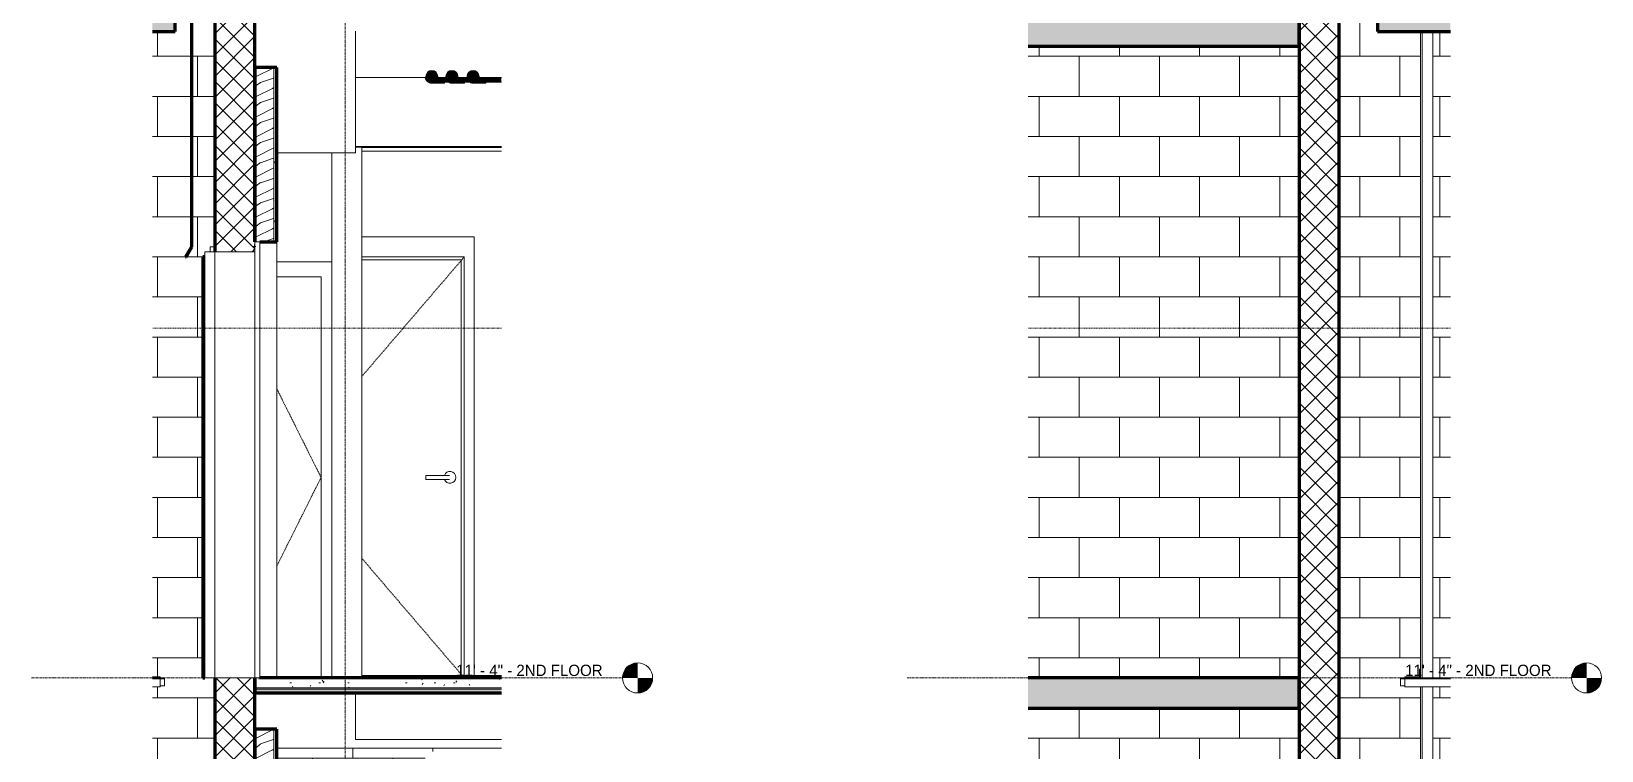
# Model space of a CAD drawing. Header units: inches. Extents: x -3449 to -2631, y -208 to 451.
# Drawn here: x -2944.5 to -2631.1, y 121.5 to 265 of the extents above; entities that cross this region are included whole.
import ezdxf

# ---------------------------------------------------------------- set-up
doc = ezdxf.new("R2010")
doc.units = ezdxf.units.IN
doc.header["$MEASUREMENT"] = 0
for name, pattern in [('Aligning Line 1_8_', [0.25, 0.125, -0.125]), ('Dash 1_16_', [0.125, 0.0625, -0.0625]), ('Grid Line 1_2_', [0.875, 0.5, -0.125, 0.125, -0.125])]:
    doc.linetypes.add(name, pattern=pattern)
for name, color, linetype, lineweight in [('0-2', 135, 'Continuous', 9), ('0-4', 50, 'Continuous', 5), ('0-5', 55, 'Continuous', 18), ('0-6', 10, 'Continuous', 18), ('0-7', 7, 'Continuous', 9), ('A-CLNG-1', 55, 'Continuous', 18), ('A-DOOR-1', 7, 'Dash 1_16_', 9), ('A-DOOR-4', 7, 'Continuous', 9), ('A-DOOR-FRAM-1', 7, 'Continuous', 9), ('A-FLOR-1', 8, 'Continuous', 5), ('A-FLOR-2', 31, 'Continuous', 18), ('A-FLOR-3', 55, 'Continuous', 18), ('A-FLOR-4', 192, 'Continuous', 70), ('A-FLOR-5', 250, 'Continuous', 70), ('A-FLOR-LEVL', 51, 'Continuous', 9), ('A-FLOR-LEVL-1', 51, 'Grid Line 1_2_', 9), ('A-FLOR-MCUT', 51, 'Continuous', 18), ('A-FLOR-PATT-1', 8, 'Continuous', 9), ('A-GENM-1', 135, 'Continuous', 9), ('A-GENM-2', 250, 'Continuous', 70), ('A-WALL-1', 55, 'Continuous', 18), ('A-WALL-10', 10, 'Continuous', 18), ('A-WALL-8', 252, 'Continuous', 18), ('A-WALL-9', 250, 'Continuous', 70), ('A-WALL-PATT-1', 135, 'Continuous', 9), ('A-WALL-PATT-3', 253, 'Continuous', 9), ('A-WALL-PATT-4', 7, 'Continuous', 9), ('A-WALL-PATT-5', 45, 'Continuous', 9), ('G-ANNO-SYMB', 111, 'Aligning Line 1_8_', 9), ('G-IMPT-1', 1, 'Continuous', 9), ('I-WALL-1', 55, 'Continuous', 18), ('P-PIPE-1', 8, 'Continuous', 5), ('P-PIPE-2', 135, 'Continuous', 9), ('P-PIPE-3', 94, 'Continuous', 9), ('Q-SPCQ-1', 7, 'Continuous', 9), ('S-BEAM-1', 135, 'Continuous', 9), ('S-GRID-1', 1, 'Grid Line 1_2_', 9)]:
    doc.layers.add(name, color=color, linetype=linetype, lineweight=lineweight)
doc.styles.add('Century Gothic', font='ufonts.com_century-gothic.ttf', dxfattribs={"height": 2.25})
pattern_1 = [(216.87, (-3010.724, 142.83), (11.9951857, 7.9964214), [1.999, -17.993]), (206.565, (-3008.325, 141.631), (-3.998093, -3.998086), [4.47, -4.47]), (198.435, (-3008.325, 139.631), (-7.9970804, -3.9980748), [2.529, -10.115])]
pattern_2 = [(0, (-3012.324, 138.832), (7.68, 1.92), [0.317, -5.443, 0.317, -5.443, -30.72]), (0, (-3012.324, 138.832), (7.68, 1.92), [-11.52, 0.317, -11.203, 0.317, -5.443, -13.44]), (0, (-3012.324, 138.832), (7.68, 1.92), [-28.8, 0.317, -3.523, 0.317, -9.283]), (120, (-3009.444, 139.792), (-5.502769, 5.691075), [0.317, -5.443, 0.317, -5.443, -30.72]), (120, (-3009.444, 139.792), (-5.502769, 5.691075), [-11.52, 0.317, -11.203, 0.317, -5.443, -13.44]), (120, (-3009.444, 139.792), (-5.502769, 5.691075), [-28.8, 0.317, -3.523, 0.317, -9.283]), (240, (-3008.484, 143.632), (-2.177231, -7.611075), [0.317, -5.443, 0.317, -5.443, -30.72]), (240, (-3008.484, 143.632), (-2.177231, -7.611075), [-11.52, 0.317, -11.203, 0.317, -5.443, -13.44]), (240, (-3008.484, 143.632), (-2.177231, -7.611075), [-28.8, 0.317, -3.523, 0.317, -9.283])]
pattern_3 = [(0, (-3503.324, -164), (0, 8), []), (90, (-3503.324, -164), (-8, 8), [8, -8])]

# ---------------------------------------------------------------- blocks, each defined once
blk = doc.blocks.new('Single-Flush - CLOSET-1720159-Section 62 - Callout 1')
at = {"layer": 'A-DOOR-1'}
for p in [(-3494.95, 193.68), (-3494.95, 158.32)]:
    blk.add_line(p, (-3486.11, 176), dxfattribs=at)
at = {"layer": 'A-DOOR-FRAM-1'}
for p, q in [((-3483.97, 219), (-3494.95, 219)), ((-3494.95, 216), (-3486.11, 216)), ((-3486.11, 216), (-3486.11, 136))]:
    blk.add_line(p, q, dxfattribs=at)
blk = doc.blocks.new('CTR - 1st Phase - Unit Layouts_rvt-4-Section 62 - Callout 1')
at = {"layer": '0-6'}
for p in [(0, 132), (0, 0)]:
    blk.add_blockref('Single-Flush - CLOSET-1720159-Section 62 - Callout 1', p, dxfattribs=at)
blk = doc.blocks.new('Dimension Lumber - 2x10-2056819-Section 62 - Callout 1')
at = {"layer": 'S-BEAM-1'}
for p, q in [((-3479.22, 255.75), (-3479.22, 265)), ((-3479.22, 255.75), (-3465.15, 255.75)), ((-3462.85, 255.75), (-3461.15, 255.75)), ((-3458.85, 255.75), (-3456.91, 255.75)), ((-3454.6, 255.75), (-3450.1, 255.75))]:
    blk.add_line(p, q, dxfattribs=at)
blk = doc.blocks.new('Dimension Lumber - 2x10-V5-Section 62 - Callout 1')
at = {"layer": 'S-BEAM-1'}
for q in [(-3479.22, 133), (-3450.1, 123.75)]:
    blk.add_line((-3479.22, 123.75), q, dxfattribs=at)
blk = doc.blocks.new('HOLLOW METAL - UNIT DOOR-1758958-Section 62 - Callout 1')
at = {"layer": 'A-DOOR-1'}
for p, q in [((-3457.52, 352), (-3477.97, 328.14)), ((-3477.97, 291.86), (-3457.95, 268.5))]:
    blk.add_line(p, q, dxfattribs=at)
at = {"layer": 'A-DOOR-4'}
for p, q in [((-3461.07, 308.39), (-3465.2, 308.39)), ((-3465.2, 308), (-3465.2, 308.39)), ((-3465.2, 307.61), (-3465.2, 308)), ((-3465.2, 307.61), (-3461.07, 307.61))]:
    blk.add_line(p, q, dxfattribs=at)
at = {"layer": 'A-DOOR-4', "flags": 128}
for points in [[(-3460.48, 308.39), (-3460.48, 308.39), (-3460.48, 308.39), (-3460.48, 308.39), (-3460.48, 308.39), (-3460.49, 308.39), (-3460.49, 308.39), (-3460.5, 308.39), (-3460.51, 308.39), (-3460.51, 308.39), (-3460.52, 308.39), (-3460.53, 308.39), (-3460.54, 308.39), (-3460.55, 308.39), (-3460.57, 308.39), (-3460.58, 308.39), (-3460.59, 308.39), (-3460.61, 308.39), (-3460.62, 308.39), (-3460.64, 308.39), (-3460.66, 308.39), (-3460.67, 308.39), (-3460.69, 308.39), (-3460.71, 308.39), (-3460.73, 308.39), (-3460.75, 308.39), (-3460.77, 308.39), (-3460.79, 308.39), (-3460.81, 308.39), (-3460.83, 308.39), (-3460.85, 308.39), (-3460.88, 308.39), (-3460.9, 308.39), (-3460.92, 308.39), (-3460.94, 308.39), (-3460.97, 308.39), (-3460.99, 308.39), (-3461.01, 308.39), (-3461.04, 308.39), (-3461.06, 308.39), (-3461.07, 308.39)], [(-3461.07, 307.61), (-3461.04, 307.61), (-3461.02, 307.61), (-3461, 307.61), (-3460.97, 307.61), (-3460.95, 307.61), (-3460.93, 307.61), (-3460.9, 307.61), (-3460.88, 307.61), (-3460.86, 307.61), (-3460.84, 307.61), (-3460.82, 307.61), (-3460.79, 307.61), (-3460.77, 307.61), (-3460.75, 307.61), (-3460.73, 307.61), (-3460.71, 307.61), (-3460.7, 307.61), (-3460.68, 307.61), (-3460.66, 307.61), (-3460.64, 307.61), (-3460.63, 307.61), (-3460.61, 307.61), (-3460.6, 307.61), (-3460.58, 307.61), (-3460.57, 307.61), (-3460.56, 307.61), (-3460.55, 307.61), (-3460.54, 307.61), (-3460.53, 307.61), (-3460.52, 307.61), (-3460.51, 307.61), (-3460.5, 307.61), (-3460.5, 307.61), (-3460.49, 307.61), (-3460.49, 307.61), (-3460.48, 307.61), (-3460.48, 307.61), (-3460.48, 307.61), (-3460.48, 307.61), (-3460.48, 307.61)]]:
    blk.add_lwpolyline(points, dxfattribs=at)
at = {"layer": 'A-DOOR-4'}
for start, end in [(0, 160.3657), (199.5633, 0)]:
    blk.add_arc((-3460.38, 308), 1.18, start, end, dxfattribs=at)
at = {"layer": 'A-DOOR-FRAM-1'}
for p, q in [((-3455.52, 356), (-3477.97, 356)), ((-3455.52, 268.5), (-3455.52, 356)), ((-3477.97, 352), (-3457.52, 352)), ((-3477.97, 351.38), (-3458.15, 351.38)), ((-3458.15, 351.38), (-3458.15, 268.5)), ((-3457.52, 352), (-3457.52, 268.5))]:
    blk.add_line(p, q, dxfattribs=at)
blk = doc.blocks.new('Elbow - PVC - Sch 40 - Standard-V6-Section 62 - Callout 1')
at = {"layer": 'P-PIPE-2'}
for points in [[(-3464, 254.66), (-3463.65, 254.7), (-3463.31, 254.85), (-3463.05, 255.05), (-3462.83, 255.35), (-3462.7, 255.65), (-3462.69, 255.75), (-3462.85, 255.75), (-3462.85, 255.69), (-3462.97, 255.41), (-3463.16, 255.16), (-3463.41, 254.97), (-3463.69, 254.85), (-3464, 254.81), (-3464.31, 254.85), (-3464.59, 254.97), (-3464.84, 255.16), (-3465.03, 255.41), (-3465.15, 255.69), (-3465.16, 255.75), (-3465.31, 255.75), (-3465.3, 255.65), (-3465.15, 255.31), (-3464.95, 255.05), (-3464.67, 254.84), (-3464.31, 254.7)], [(-3464, 254.66), (-3462.62, 254.66), (-3462.63, 255.75), (-3462.69, 255.75), (-3462.7, 255.65), (-3462.85, 255.31), (-3463.05, 255.05), (-3463.33, 254.84), (-3463.69, 254.7), (-3463.93, 254.67)], [(-3461.47, 254.66), (-3461.47, 255.75), (-3462.62, 255.75), (-3462.62, 254.66), (-3462.08, 254.66)]]:
    blk.add_hatch(color=256, dxfattribs=at).paths.add_polyline_path(points, flags=0)
for p in [(-3462.62, 254.66), (-3461.47, 255.75)]:
    blk.add_line(p, (-3461.47, 254.66), dxfattribs=at)
at = {"layer": 'P-PIPE-2', "flags": 128}
for points in [[(-3464, 254.66), (-3464.05, 254.66), (-3464.11, 254.66), (-3464.16, 254.67), (-3464.21, 254.67), (-3464.27, 254.68), (-3464.32, 254.69), (-3464.37, 254.71), (-3464.42, 254.72), (-3464.47, 254.74), (-3464.52, 254.76), (-3464.57, 254.78), (-3464.62, 254.81), (-3464.67, 254.83), (-3464.71, 254.86), (-3464.76, 254.89), (-3464.8, 254.92), (-3464.85, 254.95), (-3464.89, 254.99), (-3464.93, 255.03), (-3464.96, 255.06), (-3465, 255.1), (-3465.04, 255.14), (-3465.07, 255.19), (-3465.1, 255.23), (-3465.13, 255.27), (-3465.16, 255.32), (-3465.19, 255.37), (-3465.21, 255.41), (-3465.23, 255.46), (-3465.25, 255.51), (-3465.27, 255.56), (-3465.29, 255.61), (-3465.3, 255.67), (-3465.31, 255.72), (-3465.32, 255.75)], [(-3462.62, 254.66), (-3462.68, 254.66), (-3462.73, 254.66), (-3462.79, 254.66), (-3462.84, 254.66), (-3462.9, 254.66), (-3462.95, 254.66), (-3463, 254.66), (-3463.06, 254.66), (-3463.11, 254.66), (-3463.16, 254.66), (-3463.21, 254.66), (-3463.26, 254.66), (-3463.31, 254.66), (-3463.36, 254.66), (-3463.4, 254.66), (-3463.45, 254.66), (-3463.49, 254.66), (-3463.53, 254.66), (-3463.57, 254.66), (-3463.61, 254.66), (-3463.65, 254.66), (-3463.68, 254.66), (-3463.72, 254.66), (-3463.75, 254.66), (-3463.78, 254.66), (-3463.81, 254.66), (-3463.84, 254.66), (-3463.86, 254.66), (-3463.89, 254.66), (-3463.91, 254.66), (-3463.93, 254.66), (-3463.94, 254.66), (-3463.96, 254.66), (-3463.97, 254.66), (-3463.98, 254.66), (-3463.99, 254.66), (-3463.99, 254.66), (-3464, 254.66), (-3464, 254.66), (-3464, 254.66)]]:
    blk.add_lwpolyline(points, dxfattribs=at)
at = {"layer": 'P-PIPE-2'}
blk.add_arc((-3464, 256), 1.34, 190.7804, 349.2196, dxfattribs=at)
blk = doc.blocks.new('CTR - 1st Phase - Common Walls_rvt-4-Section 62 - Callout 1')
at = {"layer": 'A-WALL-8'}
for points in [[(-3499.32, 223), (-3499.07, 223), (-3499.07, 257.75), (-3499.32, 257.75), (-3499.32, 224.88)], [(-3499.07, 87), (-3499.07, 125.75), (-3499.32, 125.75), (-3499.32, 87)]]:
    blk.add_hatch(color=256, dxfattribs=at).paths.add_polyline_path(points, flags=0)
at = {"layer": 'A-WALL-PATT-3'}
h = blk.add_hatch(dxfattribs=at)
h.set_pattern_fill('FP_44', color=256, style=0, pattern_type=2)
h.set_pattern_definition(pattern_1)
h.paths.add_polyline_path([(-3495.57, 223), (-3495.57, 257.75), (-3499.07, 257.75), (-3499.07, 223), (-3498.32, 223)], flags=0)
h = blk.add_hatch(dxfattribs=at)
h.set_pattern_fill('FP_44', color=256, style=0, pattern_type=2)
h.set_pattern_definition(pattern_1)
h.paths.add_polyline_path([(-3498.45, 87), (-3495.57, 87), (-3495.57, 125.75), (-3499.07, 125.75), (-3499.07, 87), (-3498.68, 87)], flags=0)
at = {"layer": 'A-WALL-PATT-4'}
h = blk.add_hatch(dxfattribs=at)
h.set_pattern_fill('FP_45', color=256, style=0, pattern_type=2)
h.set_pattern_definition(pattern_2)
h.paths.add_polyline_path([(-3495.57, 223), (-3494.95, 223), (-3494.95, 257.75), (-3495.57, 257.75), (-3495.57, 224)], flags=0)
h = blk.add_hatch(dxfattribs=at)
h.set_pattern_fill('FP_45', color=256, style=0, pattern_type=2)
h.set_pattern_definition(pattern_2)
h.paths.add_polyline_path([(-3494.95, 87), (-3494.95, 125.75), (-3495.57, 125.75), (-3495.57, 87)], flags=0)
at = {"layer": 'P-PIPE-1'}
for points in [[(-3461.47, 254.81), (-3460.62, 254.81), (-3460.69, 254.85), (-3460.95, 255.05), (-3461.16, 255.33), (-3461.3, 255.69), (-3461.31, 255.75), (-3461.47, 255.75), (-3461.47, 254.84)], [(-3457.47, 254.81), (-3456.37, 254.81), (-3456.45, 254.85), (-3456.71, 255.05), (-3456.92, 255.33), (-3457.06, 255.69), (-3457.07, 255.75), (-3457.47, 255.75), (-3457.47, 254.84)], [(-3450.1, 254.81), (-3450.1, 255.75), (-3453.23, 255.75), (-3453.23, 254.81), (-3452.28, 254.81)]]:
    blk.add_hatch(color=256, dxfattribs=at).paths.add_polyline_path(points, flags=0)
at = {"layer": 'P-PIPE-2'}
for points in [[(-3464, 254.81), (-3463.69, 254.85), (-3463.41, 254.97), (-3463.16, 255.16), (-3462.97, 255.41), (-3462.85, 255.71), (-3462.81, 256), (-3462.85, 256.31), (-3462.97, 256.59), (-3463.16, 256.84), (-3463.41, 257.03), (-3463.69, 257.15), (-3464, 257.19), (-3464.31, 257.15), (-3464.59, 257.03), (-3464.84, 256.84), (-3465.03, 256.59), (-3465.15, 256.31), (-3465.19, 256), (-3465.15, 255.69), (-3465.03, 255.41), (-3464.84, 255.16), (-3464.59, 254.97), (-3464.31, 254.85), (-3464.18, 254.84)], [(-3460, 254.81), (-3459.69, 254.85), (-3459.41, 254.97), (-3459.16, 255.16), (-3458.97, 255.41), (-3458.85, 255.71), (-3458.81, 256), (-3458.85, 256.31), (-3458.97, 256.59), (-3459.16, 256.84), (-3459.41, 257.03), (-3459.69, 257.15), (-3460, 257.19), (-3460.31, 257.15), (-3460.59, 257.03), (-3460.84, 256.84), (-3461.03, 256.59), (-3461.15, 256.31), (-3461.19, 256), (-3461.15, 255.69), (-3461.03, 255.41), (-3460.84, 255.16), (-3460.59, 254.97), (-3460.31, 254.85), (-3460.18, 254.84)], [(-3455.76, 254.81), (-3455.45, 254.85), (-3455.16, 254.97), (-3454.92, 255.16), (-3454.73, 255.41), (-3454.61, 255.71), (-3454.57, 256), (-3454.61, 256.31), (-3454.73, 256.59), (-3454.92, 256.84), (-3455.16, 257.03), (-3455.45, 257.15), (-3455.76, 257.19), (-3456.06, 257.15), (-3456.35, 257.03), (-3456.6, 256.84), (-3456.79, 256.59), (-3456.9, 256.31), (-3456.94, 256), (-3456.9, 255.69), (-3456.79, 255.41), (-3456.6, 255.16), (-3456.35, 254.97), (-3456.06, 254.85), (-3455.94, 254.84)]]:
    blk.add_hatch(color=256, dxfattribs=at).paths.add_polyline_path(points, flags=0)
at = {"layer": 'A-CLNG-1'}
for p, q in [((-3477.97, 241.82), (-3450.1, 241.82)), ((-3450.1, 241.07), (-3477.97, 241.07))]:
    blk.add_line(p, q, dxfattribs=at)
at = {"layer": 'A-FLOR-3'}
blk.add_line((-3477.97, 136.5), (-3450.1, 136.5), dxfattribs=at)
at = {"layer": 'A-WALL-1'}
blk.add_line((-3494.95, 223), (-3494.95, 136), dxfattribs=at)
at = {"layer": 'A-WALL-10'}
for p, q in [((-3499.07, 257.75), (-3499.07, 223)), ((-3495.57, 257.75), (-3495.57, 223)), ((-3499.07, 125.75), (-3499.07, 87)), ((-3495.57, 125.75), (-3495.57, 87))]:
    blk.add_line(p, q, dxfattribs=at)
at = {"layer": 'A-WALL-9'}
for p, q in [((-3494.95, 257.75), (-3499.32, 257.75)), ((-3499.32, 257.75), (-3499.32, 223)), ((-3494.95, 223), (-3494.95, 257.75)), ((-3498.32, 223), (-3494.95, 223)), ((-3494.95, 125.75), (-3499.32, 125.75)), ((-3499.32, 125.75), (-3499.32, 87)), ((-3494.95, 87), (-3494.95, 125.75))]:
    blk.add_line(p, q, dxfattribs=at)
at = {"layer": 'I-WALL-1'}
for p, q in [((-3450.1, 242), (-3479.22, 242)), ((-3477.97, 241.87), (-3479.22, 241.87)), ((-3477.97, 241.87), (-3477.97, 136)), ((-3483.97, 136), (-3483.97, 240.75))]:
    blk.add_line(p, q, dxfattribs=at)
at = {"layer": 'P-PIPE-2'}
for p, q in [((-3461.47, 254.81), (-3460.62, 254.81)), ((-3457.47, 254.81), (-3456.37, 254.81)), ((-3453.23, 254.81), (-3450.1, 254.81))]:
    blk.add_line(p, q, dxfattribs=at)
at = {"layer": 'P-PIPE-3'}
for centre, start, end in [((-3464, 256), 0, 180), ((-3460, 256), 0, 180), ((-3455.76, 256), 0, 180), ((-3464, 256), 180, 0), ((-3460, 256), 180, 0), ((-3455.76, 256), 180, 0)]:
    blk.add_arc(centre, 1.19, start, end, dxfattribs=at)
at = {"layer": '0-2'}
for name, p in [('Dimension Lumber - 2x10-2056819-Section 62 - Callout 1', (0, 0)), ('Elbow - PVC - Sch 40 - Standard-V6-Section 62 - Callout 1', (0, 0)), ('Elbow - PVC - Sch 40 - Standard-V6-Section 62 - Callout 1', (4, 0)), ('Elbow - PVC - Sch 40 - Standard-V6-Section 62 - Callout 1', (8.24, 0)), ('HOLLOW METAL - UNIT DOOR-1758958-Section 62 - Callout 1', (0, -132)), ('Dimension Lumber - 2x10-V5-Section 62 - Callout 1', (0, 0))]:
    blk.add_blockref(name, p, dxfattribs=at)
blk = doc.blocks.new('Elevator Door-Center - 48_ x 84_-2010370-Section 62 - Callout 1')
at = {"layer": 'Q-SPCQ-1'}
for p, q in [((-3499.32, 268), (-3499.32, 355)), ((-3499.32, 355), (-3498.32, 355)), ((-3498.32, 355), (-3498.32, 268)), ((-3509.32, 268), (-3509.32, 353)), ((-3509.32, 353), (-3507.32, 353)), ((-3507.32, 353), (-3507.32, 268)), ((-3507.32, 268), (-3507.32, 353)), ((-3507.32, 353), (-3499.32, 353)), ((-3509.32, 268), (-3507.32, 268)), ((-3499.32, 268), (-3507.32, 268)), ((-3498.32, 268), (-3499.32, 268))]:
    blk.add_line(p, q, dxfattribs=at)
blk = doc.blocks.new('Otis_G2S_06102019171910 - Duty_3000_Speed_150_Seismic_N_CabHeight_93_CabPanels_Y_EntHeight_84_CwtLoc_L2_CwtSafety_N_DoorHand_CO_OpeningType_Front_Glassback_N_FRSAME_NOH-2125003-Section 62 - Callout 1')
at = {"layer": 'A-GENM-1'}
h = blk.add_hatch(color=256, dxfattribs=at)
h.paths.add_polyline_path([(-3513.07, 219.97), (-3511.89, 221.94), (-3511.94, 221.97), (-3511.88, 221.97), (-3511.88, 268), (-3515.16, 268), (-3515.16, 268.16), (-3519.77, 268.16), (-3519.77, 264.92), (-3515.22, 264.92), (-3515.22, 267.19), (-3512, 267.19), (-3512.01, 221.97), (-3513.17, 220.03), (-3513.12, 220)], flags=0)
h.paths.add_polyline_path([(-3513.47, 268.2), (-3513.47, 352.2), (-3514.72, 352.2), (-3514.72, 268.2)], flags=0)
at = {"layer": 'A-GENM-2'}
for p, q in [((-3513.47, 352.2), (-3514.72, 352.2)), ((-3514.72, 352.2), (-3514.72, 268.2)), ((-3513.47, 268.2), (-3513.47, 352.2)), ((-3518.82, 268.16), (-3519.77, 268.16)), ((-3519.77, 268), (-3518.82, 268)), ((-3515.22, 268), (-3519.77, 268)), ((-3515.16, 268.16), (-3518.82, 268.16)), ((-3518.82, 268.16), (-3518.82, 268)), ((-3518.82, 268), (-3518.82, 268.16)), ((-3518.82, 268), (-3515.16, 268)), ((-3511.88, 268), (-3515.22, 268)), ((-3515.22, 264.92), (-3515.22, 268)), ((-3515.22, 268), (-3515.22, 267.19)), ((-3515.22, 267.19), (-3511.88, 267.19)), ((-3515.16, 268), (-3515.16, 268.16)), ((-3514.72, 268.2), (-3513.47, 268.2)), ((-3511.88, 267.19), (-3512, 267.19)), ((-3512, 267.19), (-3512, 221.97)), ((-3511.88, 267.19), (-3511.88, 268)), ((-3511.88, 221.97), (-3511.88, 267.19)), ((-3519.77, 264.92), (-3515.22, 264.92)), ((-3511.99, 222), (-3513.17, 220.03)), ((-3513.17, 220.03), (-3513.07, 219.97)), ((-3513.07, 219.97), (-3511.89, 221.94)), ((-3512, 221.97), (-3511.88, 221.97)), ((-3511.89, 221.94), (-3511.99, 222))]:
    blk.add_line(p, q, dxfattribs=at)
at = {"layer": 'G-IMPT-1'}
for p, q in [((-3519.77, 361), (-3518.88, 361)), ((-3518.88, 268.16), (-3518.88, 361)), ((-3518.88, 361), (-3514.8, 361)), ((-3518.88, 268.16), (-3518.88, 361)), ((-3514.8, 268.16), (-3514.8, 361)), ((-3514.8, 268.16), (-3514.8, 361)), ((-3514.8, 268.16), (-3515.16, 268.16)), ((-3514.72, 268), (-3514.72, 268.2)), ((-3514.68, 268.2), (-3514.68, 268)), ((-3513.51, 268), (-3513.51, 268.2)), ((-3513.47, 268.2), (-3513.47, 268))]:
    blk.add_line(p, q, dxfattribs=at)
blk = doc.blocks.new('Otis_G2S_06102019171910 - Otis_G2S_06102019171910-2044336-Section 62 - Callout 1')
at = {"layer": 'A-GENM-1'}
blk.add_hatch(color=256, dxfattribs=at).paths.add_polyline_path([(-3509.32, 136), (-3509.32, 220), (-3509.73, 220), (-3509.73, 136)], flags=0)
for p, q in [((-3508.28, 222), (-3507.32, 222)), ((-3508.28, 222), (-3508.28, 221)), ((-3519.77, 136.2), (-3518.23, 136.2)), ((-3519.77, 136), (-3518.23, 136)), ((-3518.23, 136), (-3519.77, 136)), ((-3519.77, 135.8), (-3518.23, 135.8)), ((-3518.23, 135.8), (-3519.77, 135.8)), ((-3518.23, 136), (-3518.23, 136.2)), ((-3518.23, 135.8), (-3518.23, 136)), ((-3518.23, 136), (-3517.35, 136)), ((-3518.23, 134.23), (-3518.23, 135.8)), ((-3517.35, 135.8), (-3518.23, 135.8)), ((-3517.35, 135.8), (-3517.35, 136)), ((-3517.35, 134.43), (-3517.35, 135.8)), ((-3518.23, 134.23), (-3519.77, 134.23)), ((-3517.35, 134.43), (-3518.23, 134.43))]:
    blk.add_line(p, q, dxfattribs=at)
at = {"layer": 'A-GENM-2'}
for p, q in [((-3509.32, 220), (-3509.73, 220)), ((-3509.73, 220), (-3509.73, 136)), ((-3499.32, 222.13), (-3499.45, 222.13)), ((-3499.45, 222.13), (-3499.45, 222)), ((-3499.45, 222), (-3499.32, 222)), ((-3509.73, 136), (-3509.32, 136))]:
    blk.add_line(p, q, dxfattribs=at)
blk.add_blockref('Otis_G2S_06102019171910 - Duty_3000_Speed_150_Seismic_N_CabHeight_93_CabPanels_Y_EntHeight_84_CwtLoc_L2_CwtSafety_N_DoorHand_CO_OpeningType_Front_Glassback_N_FRSAME_NOH-2125003-Section 62 - Callout 1', (0, 0))
blk = doc.blocks.new('CTR - 1st Phase -Stairs _ Elevators_rvt-4-Section 62 - Callout 1')
at = {"layer": 'A-WALL-PATT-1'}
h = blk.add_hatch(dxfattribs=at)
h.set_pattern_fill('FP_50', color=256, style=0, pattern_type=2)
h.set_pattern_definition(pattern_3)
h.paths.add_polyline_path([(-3509.73, -128), (-3509.73, -44), (-3509.32, -44), (-3509.32, -43), (-3508.28, -43), (-3508.28, -42), (-3507.32, -42), (-3507.32, 0), (-3509.73, 0), (-3509.73, 84), (-3509.32, 84), (-3509.32, 85), (-3508.28, 85), (-3508.28, 86), (-3507.32, 86), (-3507.32, 136), (-3509.73, 136), (-3509.73, 220), (-3509.32, 220), (-3509.32, 221), (-3508.28, 221), (-3508.28, 222), (-3507.32, 222), (-3507.32, 268), (-3509.73, 268), (-3509.73, 352), (-3509.32, 352), (-3509.32, 353), (-3508.28, 353), (-3508.28, 354), (-3507.32, 354), (-3507.32, 436), (-3519.77, 436), (-3519.77, 375.2), (-3518.23, 375.2), (-3518.23, 375), (-3517.35, 375), (-3517.35, 373.43), (-3518.23, 373.43), (-3518.23, 373.23), (-3519.77, 373.23), (-3519.77, 361), (-3514.8, 361), (-3514.8, 268.16), (-3515.16, 268.16), (-3515.16, 268), (-3514.72, 268), (-3514.72, 352.2), (-3513.47, 352.2), (-3513.47, 268), (-3511.88, 268), (-3511.89, 221.97), (-3511.94, 221.97), (-3511.89, 221.94), (-3513.07, 219.97), (-3513.17, 220.03), (-3512, 222), (-3512, 267.19), (-3515.22, 267.19), (-3515.22, 264.92), (-3519.77, 264.92), (-3519.77, 136.2), (-3518.23, 136.2), (-3518.23, 136), (-3517.35, 136), (-3517.35, 134.43), (-3518.23, 134.43), (-3518.23, 134.23), (-3519.77, 134.23), (-3519.77, 0.2), (-3518.23, 0.2), (-3518.23, 0), (-3517.35, 0), (-3517.35, -1.57), (-3518.23, -1.57), (-3518.23, -1.77), (-3519.77, -1.77), (-3519.77, -19.8), (-3518.23, -19.8), (-3518.23, -20), (-3517.35, -20), (-3517.35, -21.57), (-3518.23, -21.57), (-3518.23, -21.77), (-3519.77, -21.77), (-3519.77, -128)], flags=0)
h = blk.add_hatch(dxfattribs=at)
h.set_pattern_fill('FP_48', color=256, style=0, pattern_type=2)
h.set_pattern_definition([(0, (-3208.374, 0), (0, 8), []), (90, (-3208.374, 0), (-8, 8), [8, -8])])
h.paths.add_polyline_path([(-3498.32, -128), (-3450.1, -128), (-3450.1, -16), (-3488.25, -16), (-3488.25, -4), (-3499.32, -4), (-3499.32, -41), (-3498.32, -41), (-3498.32, -127.15)], flags=0)
h.paths.add_polyline_path([(-3467.52, 109.88), (-3450.1, 109.88), (-3450.1, 118.81), (-3453.23, 118.81), (-3453.23, 118.66), (-3455.76, 118.66), (-3456.11, 118.7), (-3456.4, 118.81), (-3457.47, 118.81), (-3457.47, 118.66), (-3460, 118.66), (-3460.35, 118.7), (-3460.64, 118.81), (-3461.47, 118.81), (-3461.47, 118.66), (-3464, 118.66), (-3464.35, 118.7), (-3464.67, 118.84), (-3464.95, 119.05), (-3465.16, 119.33), (-3465.3, 119.65), (-3465.34, 120.02), (-3465.3, 120.35), (-3465.15, 120.69), (-3464.95, 120.95), (-3464.67, 121.16), (-3464.31, 121.3), (-3463.93, 121.34), (-3461.47, 121.34), (-3461.47, 121.19), (-3460.62, 121.19), (-3460.31, 121.3), (-3459.93, 121.34), (-3457.47, 121.34), (-3457.47, 121.19), (-3456.37, 121.19), (-3456.06, 121.3), (-3455.68, 121.34), (-3453.23, 121.34), (-3453.23, 121.19), (-3450.1, 121.19), (-3450.1, 122), (-3494.95, 122), (-3494.95, 109.88), (-3484.94, 109.88)], flags=0)
at = {"layer": 'A-WALL-PATT-5'}
h = blk.add_hatch(dxfattribs=at)
h.set_pattern_fill('FP_49', color=256, style=0, pattern_type=2)
h.set_pattern_definition([(45, (-3012.324, 138.832), (-2.12132, 2.12132), []), (135, (-3012.324, 138.832), (-2.12132, -2.12132), [])])
h.paths.add_polyline_path([(-3503.32, -43), (-3499.32, -43), (-3499.32, 0), (-3507.32, 0), (-3507.32, -43), (-3505.96, -43)], flags=0)
h.paths.add_polyline_path([(-3503.92, 85), (-3499.32, 85), (-3499.32, 136), (-3507.32, 136), (-3507.32, 85)], flags=0)
h.paths.add_polyline_path([(-3503.32, 221), (-3499.32, 221), (-3499.32, 268), (-3507.32, 268), (-3507.32, 221), (-3504.58, 221)], flags=0)
h.paths.add_polyline_path([(-3503.32, 353), (-3499.32, 353), (-3499.32, 436), (-3507.32, 436), (-3507.32, 353), (-3506.27, 353)], flags=0)
at = {"layer": 'A-WALL-1'}
blk.add_line((-3450.1, 122), (-3494.95, 122), dxfattribs=at)
at = {"layer": 'A-WALL-9'}
for p, q in [((-3507.32, 268), (-3507.32, 221)), ((-3499.32, 223), (-3499.32, 268)), ((-3507.32, 136), (-3507.32, 85)), ((-3499.32, 87), (-3499.32, 136))]:
    blk.add_line(p, q, dxfattribs=at)
at = {"layer": '0-7'}
for name, p in [('Otis_G2S_06102019171910 - Otis_G2S_06102019171910-2044336-Section 62 - Callout 1', (0, 0)), ('Elevator Door-Center - 48_ x 84_-2010370-Section 62 - Callout 1', (0, -132))]:
    blk.add_blockref(name, p, dxfattribs=at)
blk = doc.blocks.new('Otis_G2S_06102019171910 - Duty_3000_Speed_150_Seismic_N_CabHeight_93_CabPanels_Y_EntHeight_84_CwtLoc_L2_CwtSafety_N_DoorHand_CO_OpeningType_Front_Glassback_N_FRSAME_NOH-2125003-Section 62 - Callout 2')
at = {"layer": 'A-GENM-1'}
blk.add_hatch(color=256, dxfattribs=at).paths.add_polyline_path([(-3565.1, 264.92), (-3565.1, 268.16), (-3579.04, 268.16), (-3579.04, 361), (-3579.16, 361), (-3579.16, 268.16), (-3579.1, 268.16), (-3579.1, 268), (-3579.63, 268), (-3579.63, 264.92), (-3568.62, 264.92)], flags=0)
at = {"layer": 'A-GENM-2'}
for p, q in [((-3579.04, 361), (-3579.16, 361)), ((-3579.16, 361), (-3579.16, 268.16)), ((-3579.04, 268.16), (-3579.04, 361)), ((-3565.1, 268), (-3579.63, 268)), ((-3579.63, 268), (-3579.63, 264.92)), ((-3579.16, 268.16), (-3579.04, 268.16)), ((-3565.1, 268.16), (-3579.1, 268.16)), ((-3579.1, 268.16), (-3579.1, 268)), ((-3579.1, 268), (-3565.1, 268)), ((-3579.63, 264.92), (-3565.1, 264.92))]:
    blk.add_line(p, q, dxfattribs=at)
at = {"layer": 'G-IMPT-1'}
for p, q in [((-3567.21, 400.58), (-3567.21, 405.65)), ((-3565.1, 405.65), (-3567.21, 405.65)), ((-3567.21, 400.58), (-3565.1, 400.58)), ((-3572.56, 394.98), (-3572.56, 385.31)), ((-3572.37, 394.98), (-3572.56, 394.98)), ((-3572.37, 394.98), (-3572.37, 395.35)), ((-3572.37, 395.35), (-3565.1, 395.35)), ((-3565.1, 394.98), (-3572.37, 394.98)), ((-3572.19, 385.31), (-3572.19, 394.98)), ((-3572, 385.37), (-3572, 394.98)), ((-3572.56, 385.31), (-3572.19, 385.31)), ((-3572, 385.37), (-3565.1, 385.37)), ((-3579.04, 361), (-3565.1, 361))]:
    blk.add_line(p, q, dxfattribs=at)
blk = doc.blocks.new('Otis_G2S_06102019171910 - Otis_G2S_06102019171910-2044336-Section 62 - Callout 2')
at = {"layer": 'A-GENM-1'}
for p, q in [((-3571.06, 136), (-3571.06, 264.92)), ((-3570.75, 136), (-3570.75, 264.92)), ((-3568.62, 136), (-3568.62, 264.92)), ((-3575.1, 136), (-3574.22, 136)), ((-3575.1, 135.8), (-3575.1, 136)), ((-3575.1, 135.8), (-3575.1, 134.43)), ((-3574.22, 135.8), (-3575.1, 135.8)), ((-3574.22, 136.2), (-3571.07, 136.2)), ((-3574.22, 136), (-3574.22, 136.2)), ((-3574.22, 136), (-3565.1, 136)), ((-3574.22, 135.8), (-3574.22, 136)), ((-3571.07, 136), (-3574.22, 136)), ((-3574.22, 135.8), (-3565.1, 135.8)), ((-3574.22, 134.23), (-3574.22, 135.8)), ((-3565.1, 135.8), (-3574.22, 135.8)), ((-3571.26, 137.77), (-3571.07, 137.77)), ((-3571.26, 136.2), (-3571.26, 137.77)), ((-3571.07, 136.2), (-3571.26, 136.2)), ((-3571.07, 137.77), (-3571.07, 136.2)), ((-3571.07, 136.2), (-3571.07, 136)), ((-3574.22, 134.43), (-3575.1, 134.43)), ((-3565.1, 134.23), (-3574.22, 134.23)), ((-3571.06, 0), (-3571.06, 134.23)), ((-3570.75, 0), (-3570.75, 134.23)), ((-3568.62, 0), (-3568.62, 134.23))]:
    blk.add_line(p, q, dxfattribs=at)
blk.add_blockref('Otis_G2S_06102019171910 - Duty_3000_Speed_150_Seismic_N_CabHeight_93_CabPanels_Y_EntHeight_84_CwtLoc_L2_CwtSafety_N_DoorHand_CO_OpeningType_Front_Glassback_N_FRSAME_NOH-2125003-Section 62 - Callout 2', (0, 0))
blk = doc.blocks.new('CTR - 1st Phase -Stairs _ Elevators_rvt-5-Section 62 - Callout 2')
at = {"layer": 'A-FLOR-2'}
for points in [[(-3595.32, 262), (-3595.32, 268), (-3649.4, 268), (-3649.4, 262)], [(-3595.32, 130), (-3595.32, 136), (-3649.4, 136), (-3649.4, 130)]]:
    blk.add_hatch(color=256, dxfattribs=at).paths.add_polyline_path(points, flags=0)
at = {"layer": 'A-WALL-PATT-1'}
h = blk.add_hatch(dxfattribs=at)
h.set_pattern_fill('FP_50', color=256, style=0, pattern_type=2)
h.set_pattern_definition(pattern_3)
h.paths.add_polyline_path([(-3568.62, -128), (-3568, -128), (-3568, -60.62), (-3568.31, -60.62), (-3568.31, -52.98), (-3565.1, -52.98), (-3565.1, -21.77), (-3568.62, -21.77), (-3568.62, -124.8)], flags=0)
h.paths.add_polyline_path([(-3566.5, -128), (-3565.13, -128), (-3565.13, -84.98), (-3565.1, -84.98), (-3565.1, -60.62), (-3566.5, -60.62), (-3566.5, -124.8)], flags=0)
h.paths.add_polyline_path([(-3587.32, -128), (-3571.06, -128), (-3571.06, -21.77), (-3574.22, -21.77), (-3574.22, -21.57), (-3575.1, -21.57), (-3575.1, -20), (-3574.22, -20), (-3574.22, -19.8), (-3571.26, -19.8), (-3571.26, -18.23), (-3571.07, -18.23), (-3571.07, -1.77), (-3574.22, -1.77), (-3574.22, -1.57), (-3575.1, -1.57), (-3575.1, 0), (-3574.22, 0), (-3574.22, 0.2), (-3571.26, 0.2), (-3571.26, 1.77), (-3571.07, 1.77), (-3571.06, 134.23), (-3574.22, 134.23), (-3574.22, 134.43), (-3575.1, 134.43), (-3575.1, 136), (-3574.22, 136), (-3574.22, 136.2), (-3571.26, 136.2), (-3571.26, 137.77), (-3571.07, 137.77), (-3571.07, 264.92), (-3579.63, 264.92), (-3579.63, 268), (-3579.1, 268), (-3579.1, 268.16), (-3579.16, 268.16), (-3579.16, 361), (-3571.06, 361), (-3571.06, 373.23), (-3574.22, 373.23), (-3574.22, 373.43), (-3575.1, 373.43), (-3575.1, 375), (-3574.22, 375), (-3574.22, 375.2), (-3571.26, 375.2), (-3571.26, 376.77), (-3571.07, 376.77), (-3571.07, 385.37), (-3572, 385.37), (-3572, 394.98), (-3572.19, 394.98), (-3572.19, 385.31), (-3572.56, 385.31), (-3572.56, 394.98), (-3572.37, 394.98), (-3572.37, 395.35), (-3565.1, 395.35), (-3565.1, 400.58), (-3567.21, 400.58), (-3567.21, 405.65), (-3565.1, 405.65), (-3565.1, 436), (-3587.32, 436), (-3587.32, -124.8)], flags=0)
h.paths.add_polyline_path([(-3565.1, -20), (-3565.1, -1.77), (-3568.62, -1.77), (-3568.62, -20)], flags=0)
h.paths.add_polyline_path([(-3565.1, 0), (-3565.1, 134.23), (-3568.62, 134.23), (-3568.62, 0)], flags=0)
h.paths.add_polyline_path([(-3565.1, 136), (-3565.1, 264.92), (-3568.62, 264.92), (-3568.62, 136)], flags=0)
h.paths.add_polyline_path([(-3565.1, 361), (-3565.1, 373.23), (-3568.62, 373.23), (-3568.62, 361), (-3567.26, 361)], flags=0)
h.paths.add_polyline_path([(-3568.62, 375), (-3565.1, 375), (-3565.1, 385.37), (-3568.62, 385.37)], flags=0)
h = blk.add_hatch(dxfattribs=at)
h.set_pattern_fill('FP_59', color=256, style=0, pattern_type=2)
h.set_pattern_definition([(0, (-3591.324, -172), (0, 8), []), (90, (-3591.324, -172), (-8, 8), [8, -8])])
h.paths.add_polyline_path([(-3595.32, -140), (-3595.32, -138), (-3599.32, -138.01), (-3599.32, -140)], flags=0)
h.paths.add_polyline_path([(-3613.53, -128), (-3595.32, -128), (-3595.32, -6), (-3649.4, -6), (-3649.4, -128)], flags=0)
h.paths.add_polyline_path([(-3649.4, 0), (-3595.32, 0), (-3595.32, 130), (-3649.4, 130), (-3649.4, 123.38)], flags=0)
h.paths.add_polyline_path([(-3595.32, 136), (-3595.32, 262), (-3649.4, 262), (-3649.4, 136)], flags=0)
h.paths.add_polyline_path([(-3649.4, 268), (-3595.32, 268), (-3595.32, 372), (-3649.4, 372), (-3649.4, 288.83)], flags=0)
at = {"layer": 'A-WALL-PATT-5'}
h = blk.add_hatch(dxfattribs=at)
h.set_pattern_fill('FP_60', color=256, style=0, pattern_type=2)
h.set_pattern_definition([(45, (-3127.324, 138.832), (-2.12132, 2.12132), []), (135, (-3127.324, 138.832), (-2.12132, -2.12132), [])])
h.paths.add_polyline_path([(-3587.32, -128), (-3587.32, 436), (-3595.32, 436), (-3595.32, -128)], flags=0)
at = {"layer": 'A-FLOR-5'}
for p, q in [((-3595.32, 262), (-3595.32, 268)), ((-3649.4, 262), (-3595.32, 262)), ((-3595.32, 136), (-3649.4, 136)), ((-3595.32, 130), (-3595.32, 136)), ((-3649.4, 130), (-3595.32, 130))]:
    blk.add_line(p, q, dxfattribs=at)
at = {"layer": 'A-WALL-9'}
for p, q in [((-3595.32, 436), (-3595.32, -128)), ((-3587.32, -128), (-3587.32, 436))]:
    blk.add_line(p, q, dxfattribs=at)
at = {"layer": '0-5'}
blk.add_blockref('Otis_G2S_06102019171910 - Otis_G2S_06102019171910-2044336-Section 62 - Callout 2', (0, 0), dxfattribs=at)
blk = doc.blocks.new('Level - Level Head - Circle-50818-Section 62 - Callout 1')
at = {"layer": 'A-FLOR-LEVL'}
h = blk.add_hatch(color=256, dxfattribs=at)
edge = h.paths.add_edge_path(flags=0)
edge.add_line((-3422.92, 0), (-3425.92, 0))
edge.add_arc((-3422.92, 0), 3, 90, 180, ccw=False)
edge.add_line((-3422.92, 3), (-3422.92, 0))
h = blk.add_hatch(color=256, dxfattribs=at)
edge = h.paths.add_edge_path(flags=0)
edge.add_line((-3422.92, -3), (-3422.92, 0))
edge.add_line((-3422.92, 0), (-3419.92, 0))
edge.add_arc((-3422.92, 0), 3, 270, 360, ccw=False)
blk.add_circle((-3422.92, 0), 3, dxfattribs=at)
blk = doc.blocks.new('Level - Level Head - Circle-50818-Section 62 - Callout 2')
at = {"layer": 'A-FLOR-LEVL'}
h = blk.add_hatch(color=256, dxfattribs=at)
edge = h.paths.add_edge_path(flags=0)
edge.add_line((-3537.92, 0), (-3540.92, 0))
edge.add_arc((-3537.92, 0), 3, 90, 180, ccw=False)
edge.add_line((-3537.92, 3), (-3537.92, 0))
h = blk.add_hatch(color=256, dxfattribs=at)
edge = h.paths.add_edge_path(flags=0)
edge.add_line((-3537.92, -3), (-3537.92, 0))
edge.add_line((-3537.92, 0), (-3534.92, 0))
edge.add_arc((-3537.92, 0), 3, 270, 360, ccw=False)
blk.add_circle((-3537.92, 0), 3, dxfattribs=at)

msp = doc.modelspace()

# ---------------------------------------------------------------- hatches: boundary and pattern name
at = {"layer": 'A-FLOR-1'}
msp.add_hatch(color=256, dxfattribs=at).paths.add_polyline_path([(-2899.24, 133.75), (-2850.67, 133.75), (-2850.67, 134), (-2899.89, 134), (-2899.89, 133.75), (-2899.64, 133.75)], flags=0)
at = {"layer": 'A-FLOR-2'}
msp.add_hatch(color=256, dxfattribs=at).paths.add_polyline_path([(-2850.67, 133), (-2850.67, 133.75), (-2899.89, 133.75), (-2899.89, 133), (-2879.79, 133)], flags=0)
at = {"layer": 'A-FLOR-PATT-1'}
h = msp.add_hatch(dxfattribs=at)
h.set_pattern_fill('FP_45', color=256, style=0, pattern_type=2)
h.set_pattern_definition([(0, (-2412.8894, 138.832), (7.68, 1.92), [0.317, -5.443, 0.317, -5.443, -30.72]), (0, (-2412.8894, 138.832), (7.68, 1.92), [-11.52, 0.317, -11.203, 0.317, -5.443, -13.44]), (0, (-2412.8894, 138.832), (7.68, 1.92), [-28.8, 0.317, -3.523, 0.317, -9.283]), (120, (-2410.0094, 139.792), (-5.502769, 5.691075), [0.317, -5.443, 0.317, -5.443, -30.72]), (120, (-2410.0094, 139.792), (-5.502769, 5.691075), [-11.52, 0.317, -11.203, 0.317, -5.443, -13.44]), (120, (-2410.0094, 139.792), (-5.502769, 5.691075), [-28.8, 0.317, -3.523, 0.317, -9.283]), (240, (-2409.0494, 143.632), (-2.177231, -7.611075), [0.317, -5.443, 0.317, -5.443, -30.72]), (240, (-2409.0494, 143.632), (-2.177231, -7.611075), [-11.52, 0.317, -11.203, 0.317, -5.443, -13.44]), (240, (-2409.0494, 143.632), (-2.177231, -7.611075), [-28.8, 0.317, -3.523, 0.317, -9.283])])
h.paths.add_polyline_path([(-2879.79, 134), (-2850.67, 134), (-2850.67, 136), (-2899.89, 136), (-2899.89, 134), (-2885.5, 134)], flags=0)

# ---------------------------------------------------------------- linework, layer by layer
at = {"layer": 'A-FLOR-3'}
for q in [(-2879.79, 255.75), (-2895.51, 240.75)]:
    msp.add_line((-2879.79, 240.75), q, dxfattribs=at)
at = {"layer": 'A-FLOR-4'}
for p, q in [((-2899.89, 136), (-2899.89, 133)), ((-2850.67, 136), (-2898.89, 136)), ((-2899.89, 133), (-2850.67, 133))]:
    msp.add_line(p, q, dxfattribs=at)
at = {"layer": 'A-FLOR-LEVL-1'}
for p, q in [((-2944.51, 136), (-2826.49, 136)), ((-2769.71, 136), (-2637.05, 136))]:
    msp.add_line(p, q, dxfattribs=at)
at = {"layer": 'A-FLOR-MCUT'}
for p, q in [((-2850.67, 134), (-2899.89, 134)), ((-2850.67, 133.75), (-2899.89, 133.75))]:
    msp.add_line(p, q, dxfattribs=at)
at = {"layer": 'G-ANNO-SYMB'}
for p, q in [((-2850.67, 205.76), (-2920.34, 205.76)), ((-2661.23, 205.76), (-2745.53, 205.76))]:
    msp.add_line(p, q, dxfattribs=at)
at = {"layer": 'S-GRID-1'}
msp.add_line((-2881.89, -159.84), (-2881.89, 435.57), dxfattribs=at)

# ---------------------------------------------------------------- block references
at = {"layer": '0-4'}
for name, p in [('CTR - 1st Phase -Stairs _ Elevators_rvt-4-Section 62 - Callout 1', (599.43, 0)), ('CTR - 1st Phase -Stairs _ Elevators_rvt-5-Section 62 - Callout 2', (903.87, 0)), ('CTR - 1st Phase - Common Walls_rvt-4-Section 62 - Callout 1', (599.43, 0)), ('CTR - 1st Phase - Unit Layouts_rvt-4-Section 62 - Callout 1', (599.43, 0))]:
    msp.add_blockref(name, p, dxfattribs=at)
at = {"layer": 'A-FLOR-LEVL'}
for name, p in [('Level - Level Head - Circle-50818-Section 62 - Callout 1', (599.43, 136)), ('Level - Level Head - Circle-50818-Section 62 - Callout 2', (903.87, 136))]:
    msp.add_blockref(name, p, dxfattribs=at)

# ---------------------------------------------------------------- texts
at = {"layer": 'A-FLOR-LEVL', "char_height": 2.25, "width": 36.8145, "attachment_point": 1, "style": 'Century Gothic'}
for insert in [(-2859.7, 138.64), (-2670.27, 138.64)]:
    msp.add_mtext('11\' - 4" - 2ND FLOOR', dxfattribs=dict(at, insert=insert))

doc.saveas('drawing.dxf')
